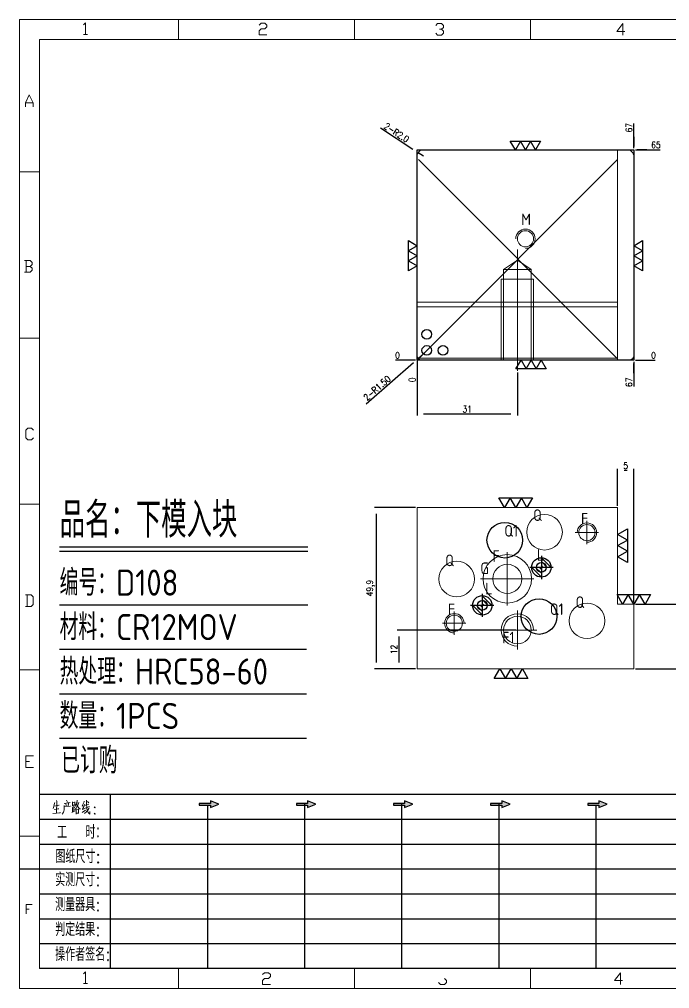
# Model space of a CAD drawing. Header units: millimetres. Extents: x 88508 to 142116, y -5268 to 20283.
# Drawn here: x 97003.9 to 97204.9, y -5268 to -4968.5 of the extents above; entities that cross this region are included whole.
import ezdxf
from ezdxf.enums import TextEntityAlignment as Align

# ---------------------------------------------------------------- set-up
doc = ezdxf.new("R2010")
doc.units = ezdxf.units.MM
for name, pattern in [('$TD_AUDIT_GENERATED_(575F8F)', [0]), ('CENTER', [0]), ('DASHED', [0]), ('HIDDEN', [0])]:
    doc.linetypes.add(name, pattern=pattern)
for name, color, linetype in [('DIE_P', 2, 'Continuous'), ('DIE_P_O', 1, '$TD_AUDIT_GENERATED_(575F8F)'), ('DIM', 4, 'Continuous'), ('PRESS', 3, 'Continuous'), ('TEXT', 4, 'Continuous')]:
    doc.layers.add(name, color=color, linetype=linetype)
doc.styles.add('chinesef_fs', font='simplex.shx', dxfattribs={"bigfont": 'gbcbig.shx'})
doc.styles.add('gbenor', font='gbenor.shx', dxfattribs={"bigfont": 'gbcbig.shx'})
doc.styles.add('GBENOR_', font='gbenor.shx', dxfattribs={"bigfont": 'gbcbig'})
doc.styles.get("Standard").update_dxf_attribs({"font": 'txt.shx', "width": 0.85, "bigfont": 'ctxt.shx'})
doc.styles.add('TXT', font='txt.shx', dxfattribs={"width": 0.8, "bigfont": 'ctxt.shx'})
doc.dimstyles.new('T-2-WX', dxfattribs={"dimtxt": 2, "dimasz": 2, "dimexe": 0.5, "dimexo": 0.5, "dimgap": 0.5, "dimtad": 1, "dimtxsty": 'Standard', "dimblk": 'OPEN30', "dimcen": 0, "dimazin": 3, "dimtfac": 1, "dimtmove": 0, "dimatfit": 3, "dimldrblk": 'OPEN30', "dimlwd": -1, "dimlwe": -1})

# ---------------------------------------------------------------- blocks, each defined once
blk = doc.blocks.new('*D8231')
at = {"layer": 'Defpoints', "color": 0}
for p in [(97126.82, -5073.84), (97193.82, -5073.84), (97198.82, -5073.84)]:
    blk.add_point(p, dxfattribs=at)
at = {"layer": 'DIM', "color": 0}
blk.add_line((97194.32, -5073.84), (97200.46, -5073.84), dxfattribs=at)
at = {"layer": 'DIM', "color": 0, "insert": (97199.89, -5072.34), "char_height": 2, "attachment_point": 5}
blk.add_mtext('0', dxfattribs=at)
blk = doc.blocks.new('_Open30')
blk = doc.blocks.new('*D8232')
at = {"layer": 'Defpoints', "color": 0}
for p in [(97193.82, -5008.84), (97198.82, -5008.84), (97126.82, -5073.84)]:
    blk.add_point(p, dxfattribs=at)
at = {"layer": 'DIM', "color": 0}
for p, q in [((97194.32, -5008.84), (97197.82, -5008.84)), ((97197.82, -5008.84), (97194.82, -5008.84)), ((97194.82, -5008.84), (97202, -5008.84))]:
    blk.add_line(p, q, dxfattribs=at)
at = {"layer": 'DIM', "color": 0, "insert": (97200.66, -5007.34), "char_height": 2, "attachment_point": 5}
blk.add_mtext('65', dxfattribs=at)
blk = doc.blocks.new('*D8233')
at = {"layer": 'Defpoints', "color": 0}
for p in [(97121.82, -5073.84), (97126.82, -5073.84), (97126.82, -5073.84)]:
    blk.add_point(p, dxfattribs=at)
at = {"layer": 'DIM', "color": 0}
blk.add_line((97126.32, -5073.84), (97120.19, -5073.84), dxfattribs=at)
at = {"layer": 'DIM', "color": 0, "insert": (97120.76, -5072.34), "char_height": 2, "attachment_point": 5}
blk.add_mtext('0', dxfattribs=at)
blk = doc.blocks.new('*D8234')
at = {"layer": 'Defpoints', "color": 0}
for p in [(97126.82, -5073.84), (97193.82, -5073.84), (97193.82, -5078.84)]:
    blk.add_point(p, dxfattribs=at)
at = {"layer": 'DIM', "color": 0}
for p, q in [((97193.82, -5074.34), (97193.82, -5077.84)), ((97193.82, -5077.84), (97193.82, -5074.84)), ((97193.82, -5074.84), (97193.82, -5082.01))]:
    blk.add_line(p, q, dxfattribs=at)
at = {"layer": 'DIM', "color": 0, "insert": (97192.32, -5080.68), "char_height": 2, "attachment_point": 5, "rotation": 90}
blk.add_mtext('67', dxfattribs=at)
blk = doc.blocks.new('*D8235')
at = {"layer": 'Defpoints', "color": 0}
for p in [(97126.82, -5073.84), (97126.82, -5073.84), (97126.82, -5078.84)]:
    blk.add_point(p, dxfattribs=at)
at = {"layer": 'DIM', "color": 0}
blk.add_line((97126.82, -5074.34), (97126.82, -5080.48), dxfattribs=at)
at = {"layer": 'DIM', "color": 0, "insert": (97125.32, -5079.91), "char_height": 2, "attachment_point": 5, "rotation": 90}
blk.add_mtext('0', dxfattribs=at)
blk = doc.blocks.new('*D8236')
at = {"layer": 'Defpoints', "color": 0}
for p in [(97193.82, -5003.84), (97193.82, -5008.84), (97126.82, -5073.84)]:
    blk.add_point(p, dxfattribs=at)
at = {"layer": 'DIM', "color": 0}
for p, q in [((97193.82, -5007.84), (97193.82, -5000.67)), ((97193.82, -5008.34), (97193.82, -5004.84)), ((97193.82, -5004.84), (97193.82, -5007.84))]:
    blk.add_line(p, q, dxfattribs=at)
at = {"layer": 'DIM', "color": 0, "insert": (97192.32, -5002.01), "char_height": 2, "attachment_point": 5, "rotation": 90}
blk.add_mtext('67', dxfattribs=at)
blk = doc.blocks.new('*D8237')
at = {"layer": 'Defpoints', "color": 0}
for p in [(97126.82, -5119.34), (97114.17, -5169.24), (97126.82, -5169.24)]:
    blk.add_point(p, dxfattribs=at)
at = {"layer": 'DIM', "color": 0}
for p, q in [((97126.32, -5119.34), (97113.67, -5119.34)), ((97114.17, -5121.34), (97114.17, -5167.24)), ((97126.32, -5169.24), (97113.67, -5169.24))]:
    blk.add_line(p, q, dxfattribs=at)
at = {"layer": 'DIM', "color": 0, "insert": (97112.48, -5144.29), "char_height": 2, "attachment_point": 5, "rotation": 90}
blk.add_mtext('49,9', dxfattribs=at)
blk = doc.blocks.new('*D8238')
at = {"layer": 'Defpoints', "color": 0}
for p in [(97193.82, -5149.24), (97193.82, -5169.24), (97210.71, -5169.24)]:
    blk.add_point(p, dxfattribs=at)
at = {"layer": 'DIM', "color": 0}
for p, q in [((97194.32, -5149.24), (97211.21, -5149.24)), ((97210.71, -5151.24), (97210.71, -5167.24)), ((97194.32, -5169.24), (97211.21, -5169.24))]:
    blk.add_line(p, q, dxfattribs=at)
at = {"layer": 'DIM', "color": 0, "insert": (97209.21, -5159.24), "char_height": 2, "attachment_point": 5, "rotation": 90}
blk.add_mtext('20', dxfattribs=at)
blk = doc.blocks.new('*D8239')
at = {"layer": 'Defpoints', "color": 0}
for p in [(97188.82, -5107.95), (97188.82, -5119.34), (97193.82, -5149.24)]:
    blk.add_point(p, dxfattribs=at)
at = {"layer": 'DIM', "color": 0}
for p, q in [((97188.82, -5118.84), (97188.82, -5107.45)), ((97191.82, -5107.95), (97190.82, -5107.95)), ((97193.82, -5148.74), (97193.82, -5107.45))]:
    blk.add_line(p, q, dxfattribs=at)
at = {"layer": 'DIM', "color": 0, "insert": (97191.32, -5106.45), "char_height": 2, "attachment_point": 5}
blk.add_mtext('5', dxfattribs=at)
blk = doc.blocks.new('*D8240')
at = {"layer": 'Defpoints', "color": 0}
for p in [(97157.82, -5157.24), (97121.17, -5169.24), (97126.82, -5169.24)]:
    blk.add_point(p, dxfattribs=at)
at = {"layer": 'DIM', "color": 0}
for p, q in [((97157.32, -5157.24), (97120.67, -5157.24)), ((97121.17, -5159.24), (97121.17, -5167.24)), ((97126.32, -5169.24), (97120.67, -5169.24))]:
    blk.add_line(p, q, dxfattribs=at)
at = {"layer": 'DIM', "color": 0, "insert": (97119.67, -5163.24), "char_height": 2, "attachment_point": 5, "rotation": 90}
blk.add_mtext('12', dxfattribs=at)
blk = doc.blocks.new('*D8241')
at = {"layer": 'Defpoints', "color": 0}
for p in [(97126.82, -5072.34), (97157.82, -5077.18), (97157.82, -5090.48)]:
    blk.add_point(p, dxfattribs=at)
at = {"layer": 'DIM', "color": 0}
for p, q in [((97126.82, -5072.84), (97126.82, -5090.98)), ((97157.82, -5077.68), (97157.82, -5090.98)), ((97128.82, -5090.48), (97155.82, -5090.48))]:
    blk.add_line(p, q, dxfattribs=at)
at = {"layer": 'DIM', "color": 0, "insert": (97142.32, -5088.98), "char_height": 2, "attachment_point": 5}
blk.add_mtext('31', dxfattribs=at)
blk = doc.blocks.new('U40')
for points in [[(351.8, 337.7), (351.8, 333.2), (367, 339.3), (351.8, 345.3), (351.8, 340.8), (331.2, 340.8), (331.2, 337.7)], [(545.7, 339.3), (530.6, 345.3), (530.6, 340.8), (509.9, 340.8), (509.9, 337.7), (530.6, 337.7), (530.6, 333.2)], [(724.5, 339.3), (709.3, 345.3), (709.3, 340.8), (688.7, 340.8), (688.7, 337.7), (709.3, 337.7), (709.3, 333.2)], [(903.3, 339.3), (888.1, 345.3), (888.1, 340.8), (867.5, 340.8), (867.5, 337.7), (888.1, 337.7), (888.1, 333.2)], [(1082.1, 339.3), (1066.9, 345.3), (1066.9, 340.8), (1046.3, 340.8), (1046.3, 337.7), (1066.9, 337.7), (1066.9, 333.2)]]:
    blk.add_hatch(color=3).paths.add_polyline_path(points)
at = {"color": 254, "lineweight": 18}
for p, q in [((0, 1783.5), (0, 0)), ((0, 1783.5), (2530.2, 1783.5)), ((941.1, 1783.5), (941.1, 1746.5)), ((37, 37), (37, 1746.5)), ((37, 1746.5), (2493.2, 1746.5)), ((0, 1502.7), (37, 1502.7)), ((0, 1197.2), (37, 1197.2)), ((0, 891.7), (37, 891.7)), ((0, 586.3), (37, 586.3)), ((0, 280.8), (37, 280.8)), ((37, 37), (2493.2, 37)), ((941.1, 0), (941.1, 37)), ((0, 0), (2530.2, 0))]:
    blk.add_line(p, q, dxfattribs=at)
at = {"color": 254, "linetype": 'Continuous', "lineweight": 18}
for p, q in [((293.1, 1783.5), (293.1, 1746.5)), ((617.1, 1783.5), (617.1, 1746.5)), ((293.1, 0), (293.1, 37)), ((617.1, 0), (617.1, 37))]:
    blk.add_line(p, q, dxfattribs=at)
for p, q in [((38, 357.6), (1598.2, 357.6)), ((38, 311.8), (1598.2, 311.8)), ((37.1, 266), (1598.2, 266)), ((0.1, 220.2), (1598.2, 220.2)), ((37.1, 174.4), (1598.2, 174.4)), ((37.1, 128.6), (1598.2, 128.6)), ((37.1, 82.8), (1598.2, 82.8))]:
    blk.add_line(p, q)
at = {"color": 254}
for p, q in [((167.8, 37), (167.8, 357.6)), ((525.5, 37), (525.5, 340.8)), ((704.3, 37), (704.3, 340.8)), ((883.1, 37), (883.1, 340.8)), ((346.7, 37), (346.7, 337.9)), ((1061.9, 37), (1061.9, 337.7)), ((1598.2, 37), (38, 37))]:
    blk.add_line(p, q, dxfattribs=at)
at = {"color": 92, "lineweight": 18}
for points in [[(118.3, 1773.7), (121.9, 1777.3), (121.9, 1755.8)], [(441.4, 1773.1), (445, 1776.7), (452.2, 1776.7), (455.8, 1773.1), (455.8, 1769.5), (452.2, 1765.9), (445, 1765.9), (441.4, 1762.3), (441.4, 1755.1), (455.8, 1755.1)], [(766.4, 1772.4), (770, 1776), (777.2, 1776), (780.8, 1772.4), (780.8, 1768.8), (777.2, 1765.2), (773.6, 1765.2)], [(1114.4, 1761.4), (1100, 1761.4), (1110.8, 1775.8), (1110.8, 1754.2)], [(118.3, 1755.8), (125.5, 1755.8)], [(777.2, 1765.2), (780.8, 1761.6), (780.8, 1758), (777.2, 1754.4), (770, 1754.4), (766.4, 1758)], [(11.1, 1622.8), (11.1, 1630), (18.3, 1644.4), (25.5, 1630), (25.5, 1622.8)], [(11.1, 1630), (25.5, 1630)], [(20, 1329), (23.6, 1332.6), (23.6, 1336.2), (20, 1339.8), (9.2, 1339.8)], [(12.8, 1339.8), (12.8, 1318.2)], [(9.2, 1318.2), (20, 1318.2), (23.6, 1321.8), (23.6, 1325.4), (20, 1329), (12.8, 1329)], [(26.1, 1013.2), (22.5, 1009.6), (15.3, 1009.6), (11.7, 1013.2), (11.7, 1027.6), (15.3, 1031.2), (22.5, 1031.2), (26.1, 1027.6)], [(11, 703.2), (21.8, 703.2), (25.4, 706.8), (25.4, 721.2), (21.8, 724.8), (11, 724.8)], [(14.6, 724.8), (14.6, 703.2)], [(26.1, 407), (11.7, 407), (11.7, 428.6), (26.1, 428.6)], [(11.7, 417.8), (18.9, 417.8)], [(12.3, 137.7), (12.3, 155), (23.8, 155)], [(12.3, 146.4), (18.1, 146.4)], [(118.3, 27.4), (121.9, 31), (121.9, 9.4)], [(447.9, 25.7), (451.5, 29.3), (458.7, 29.3), (462.3, 25.7), (462.3, 22.1), (458.7, 18.5), (451.5, 18.5), (447.9, 14.9), (447.9, 7.7), (462.3, 7.7)], [(782.7, 18.5), (786.3, 14.9), (786.3, 11.3), (782.7, 7.7), (775.5, 7.7), (771.9, 11.3)], [(1110.3, 14.9), (1095.9, 14.9), (1106.7, 29.3), (1106.7, 7.7)], [(118.3, 9.4), (125.5, 9.4)]]:
    blk.add_lwpolyline(points, dxfattribs=at)
at = {"color": 92, "lineweight": 0}
for points in [[(65, 342.2), (64.8, 341), (64.1, 337.9), (63.6, 335.7), (62.8, 333.5), (62.1, 331.4)], [(68.4, 345.9), (68.7, 344.4), (68.1, 322.9)], [(82.6, 340.8), (93.7, 342.2), (93.3, 342.4), (92.4, 342)], [(86.1, 336.1), (86, 337.5), (85.3, 339.8)], [(86.7, 346.7), (87.9, 344.6), (88.3, 343)], [(90.3, 341), (90.4, 339.6), (89.1, 335.3)], [(97.8, 344), (98.1, 342.6), (98.1, 340.8), (98.1, 337.9), (98.1, 336.3), (98.2, 337.7), (102.1, 338.3), (101.8, 338.3), (102.1, 343.6), (102.1, 343.2), (102.1, 342.8), (98.2, 342.2)], [(105.5, 341.2), (105.9, 341), (109.6, 341.8), (109.3, 342.6), (108.5, 339.6), (107.6, 337.3), (106.9, 335.9), (105.9, 334.3), (104.3, 332), (103.1, 330.4), (101.9, 329.4)], [(106.6, 346.5), (106.5, 345.2), (105.1, 341.2), (104.2, 338.9), (103.1, 336.3), (102.6, 335.5)], [(104.9, 339.1), (105.3, 338.7), (107, 335.7), (108.6, 333.3), (109.9, 331.2), (110.3, 330.8), (112.6, 330.8), (110.2, 331.2), (109, 332.6)], [(119.3, 344.8), (119.1, 343.8), (116.8, 338.5), (115.4, 335.5), (119.3, 336.3)], [(120.3, 339.4), (118.1, 333.5), (116.4, 330), (116.1, 329.8), (120.5, 331.4)], [(121.7, 336.7), (127.7, 339.6)], [(123.4, 346.5), (123.5, 345.4), (123.5, 340.8), (123.8, 337.3), (124, 335.3), (124.2, 333.1), (124.5, 331), (124.8, 329), (125.2, 327.4), (125.9, 325.7), (126.9, 323.9), (127.9, 322.7), (128.9, 321.7), (129.6, 321.3), (129.9, 326.1), (129.4, 321.5)], [(127.7, 341.6), (127.2, 342.4), (125.7, 344.2)], [(61.4, 322.3), (68.2, 322.9), (75.3, 323.7), (74.9, 323.9), (73.8, 323.5)], [(63.8, 335.9), (73.4, 337.5), (73.1, 337.7), (72.5, 337.3)], [(64.5, 329.6), (64.8, 329.6), (65.1, 329.6), (72.5, 331), (71.9, 331), (70.9, 330.8)], [(82.6, 335.1), (82.6, 331.8), (82.3, 329), (81.9, 326.8), (81.2, 324.9), (80.3, 323.1), (79.6, 321.9), (78.8, 320.9)], [(93.3, 335.5), (94.1, 335.7), (94.3, 335.5), (82.6, 334.3), (82.6, 335.1), (82.2, 336.9)], [(96.5, 323.9), (102.8, 327.2)], [(97.2, 334.3), (97.5, 333.5), (97.7, 324.7)], [(100.2, 337.9), (100.1, 325.9)], [(100.2, 332.6), (102.4, 333.1)], [(104.2, 330), (104.5, 329), (104.5, 321.1), (104.3, 322.1), (104.5, 322.7), (109.2, 323.1), (108.6, 323.1), (109, 329.2), (109, 330), (109.3, 329.4), (108.6, 329.4), (104.6, 328.8)], [(115.3, 324.3), (121.5, 328.2)], [(128.2, 332.4), (128.1, 331.6), (126.9, 329.6), (125.8, 328), (124.5, 326.3), (123, 324.7), (121.4, 323.3), (120.1, 322.3)], [(121.4, 332.2), (128.8, 335.1)]]:
    blk.add_lwpolyline(points, dxfattribs=at)
for points in [[(367, 339.3), (351.8, 345.3), (351.8, 340.8), (331.2, 340.8), (331.2, 337.7), (351.8, 337.7), (351.8, 333.2), (367, 339.3)], [(545.7, 339.3), (530.6, 345.3), (530.6, 340.8), (509.9, 340.8), (509.9, 337.7), (530.6, 337.7), (530.6, 333.2), (545.7, 339.3)], [(724.5, 339.3), (709.3, 345.3), (709.3, 340.8), (688.7, 340.8), (688.7, 337.7), (709.3, 337.7), (709.3, 333.2), (724.5, 339.3)], [(903.3, 339.3), (888.1, 345.3), (888.1, 340.8), (867.5, 340.8), (867.5, 337.7), (888.1, 337.7), (888.1, 333.2), (903.3, 339.3)], [(1082.1, 339.3), (1066.9, 345.3), (1066.9, 340.8), (1046.3, 340.8), (1046.3, 337.7), (1066.9, 337.7), (1066.9, 333.2), (1082.1, 339.3)]]:
    blk.add_lwpolyline(points)
for points in [[(138.7, 332.4), (139.4, 333.5), (138.7, 334.5), (138, 333.5)], [(138.7, 320.9), (139.4, 321.9), (138.7, 322.9), (138, 321.9)]]:
    blk.add_lwpolyline(points, close=True, dxfattribs=at)
at = {"color": 3, "style": 'chinesef_fs'}
for s, p in [('工  时：', (69.5, 275.7)), ('图纸尺寸:', (66.2, 230.9)), ('实测尺寸:', (65.9, 188.4)), ('测量器具:', (65.9, 142.6)), ('判定结果:', (65.9, 96.8)), ('操作者签名:', (65.9, 51))]:
    blk.add_text(s, height=24.57, dxfattribs=at).set_placement(p)
at = {"lineweight": 18, "style": 'GBENOR_'}
blk.add_attdef('文档路径', (2126, 386.9), '', height=17.8, dxfattribs=at)
at = {"lineweight": 20, "style": 'TXT'}
for tag, height, p in [('18-**-**', 16.3, (1866.6, 256.2)), ('客户名称', 16.1, (1741.1, 134, 0)), ('料厚:', 16.1, (1741.3, 93.2, 0))]:
    blk.add_attdef(tag, text='', height=height, dxfattribs=at).set_placement(p, align=Align.MIDDLE)
for tag, p, height in [('88888', (1850.9, 207.5), 14.9), ('材质:', (1691.2, 168, 0), 16.1), ('核准', (1869.4, 127.5, 0), 16.1), ('设计', (1868.8, 88.3, 0), 16.1), ('绘图', (1868.2, 49.1, 0), 16.1)]:
    blk.add_attdef(tag, p, '', height=height, dxfattribs=at)
for tag, p, height, width in [('3', (2234.7, 206.9), 15.8, 0.7), ('4', (2234.7, 167.4), 15.8, 0.7), ('核准日期', (2041.1, 124.2, 0), 16.1, 0.68), ('设计日期', (2041.1, 84.5, 0), 16.1, 0.68), ('1', (2251.9, 85.9), 14.6, 0.7), ('绘图日期', (2040.9, 46.4, 0), 16.1, 0.68), ('2', (2235, 49.2), 14.6, 0.7)]:
    blk.add_attdef(tag, p, '', height=height, dxfattribs=dict(at, width=width))
blk = doc.blocks.new('*D8785')
at = {"layer": 'Defpoints', "color": 0}
for p in [(97127.15, -5009.75), (97128.82, -5010.84)]:
    blk.add_point(p, dxfattribs=at)
at = {"layer": 'DIM', "color": 0}
for p, q in [((97115.46, -5002.07), (97125.48, -5008.65)), ((97128.82, -5010.84), (97127.15, -5009.75))]:
    blk.add_line(p, q, dxfattribs=at)
at = {"layer": 'DIM', "color": 0, "insert": (97120.46, -5003.56), "char_height": 2, "attachment_point": 5, "rotation": 326.7327}
blk.add_mtext('2-R2.0', dxfattribs=at)
blk = doc.blocks.new('*D8786')
at = {"layer": 'Defpoints', "color": 0}
for p in [(97127.2, -5073.33), (97128.32, -5072.34)]:
    blk.add_point(p, dxfattribs=at)
at = {"layer": 'DIM', "color": 0}
for p, q in [((97128.32, -5072.34), (97127.2, -5073.33)), ((97125.69, -5074.65), (97111.07, -5087.42))]:
    blk.add_line(p, q, dxfattribs=at)
at = {"layer": 'DIM', "color": 0, "insert": (97114.45, -5082.47), "char_height": 2, "attachment_point": 5, "rotation": 41.143}
blk.add_mtext('2-R1.50', dxfattribs=at)
blk = doc.blocks.new('HENXIAO0')
at = {"color": 230}
for p, q in [((0, 0.6), (0, -0.6)), ((-0.6, 0), (0.6, 0)), ((-0.5, -0.003), (0, 0.497)), ((-0.3, 0), (0, 0.3)), ((-0.1, 0), (0, 0.1)), ((0.5, 0.003), (0, -0.497)), ((0.1, 0), (0, -0.1)), ((0.3, 0), (0, -0.3))]:
    blk.add_line(p, q, dxfattribs=at)
for start, end in [(90, 180), (270, 0)]:
    blk.add_arc((0, 0), 0.5, start, end, dxfattribs=at)

msp = doc.modelspace()

# ---------------------------------------------------------------- linework, layer by layer
at = {"layer": 'DIE_P', "lineweight": 15}
msp.add_line((97188.825, -5073.843), (97188.825, -5008.843), dxfattribs=at)
at = {"layer": 'DIE_P', "linetype": 'HIDDEN'}
for p, q in [((97127.264, -5073.404), (97188.825, -5011.843)), ((97188.825, -5073.404), (97127.264, -5011.843))]:
    msp.add_line(p, q, dxfattribs=at)
at = {"layer": 'DIE_P', "color": 4, "linetype": 'CENTER', "lineweight": 15}
for p, q in [((97157.825, -5077.176), (97157.825, -5039.643)), ((97154.712, -5149.672), (97154.712, -5133.172)), ((97162.962, -5141.422), (97146.462, -5141.422)), ((97157.825, -5163.24), (97157.825, -5151.24)), ((97163.825, -5157.24), (97151.825, -5157.24))]:
    msp.add_line(p, q, dxfattribs=at)
at = {"layer": 'DIE_P', "color": 4, "linetype": 'Continuous', "lineweight": 15}
msp.add_line((97153.575, -5045.843), (97157.825, -5042.976), dxfattribs=at)
at = {"layer": 'DIE_P', "color": 4, "linetype": 'DASHED', "lineweight": 15}
for p, q in [((97162.075, -5045.843), (97157.825, -5042.976)), ((97153.575, -5045.843), (97153.575, -5073.843)), ((97162.075, -5045.843), (97153.575, -5045.843)), ((97162.075, -5073.843), (97162.075, -5045.843)), ((97152.825, -5073.843), (97152.825, -5048.843)), ((97162.825, -5048.843), (97152.825, -5048.843)), ((97162.825, -5073.843), (97162.825, -5048.843))]:
    msp.add_line(p, q, dxfattribs=at)
at = {"layer": 'DIE_P', "linetype": 'Continuous', "lineweight": 15}
for p, q in [((97126.825, -5055.943, 0), (97188.825, -5055.943, 0)), ((97126.825, -5057.358, 0), (97188.825, -5057.358, 0)), ((97127.136, -5073.257, 0), (97188.825, -5073.257, 0))]:
    msp.add_line(p, q, dxfattribs=at)
at = {"layer": 'DIE_P', "color": 4, "linetype": 'HIDDEN', "lineweight": 15}
for p, q in [((97179.325, -5130.74), (97179.325, -5123.54)), ((97175.725, -5127.14), (97182.925, -5127.14)), ((97138.325, -5158.74), (97138.325, -5151.54)), ((97141.925, -5155.14), (97134.725, -5155.14))]:
    msp.add_line(p, q, dxfattribs=at)
at = {"layer": 'DIE_P', "linetype": 'Continuous', "lineweight": 15}
msp.add_lwpolyline([(97126.825, -5072.343), (97126.825, -5010.843, -0.4142136), (97128.825, -5008.843), (97191.825, -5008.843, -0.4142136), (97193.825, -5010.843), (97193.825, -5072.343, -0.4142136), (97192.325, -5073.843), (97128.325, -5073.843, -0.4142136)], format="xyb", close=True, dxfattribs=at)
at = {"layer": 'DIE_P', "color": 2, "linetype": 'Continuous', "lineweight": 15}
msp.add_lwpolyline([(97193.825, -5149.24), (97193.825, -5169.24), (97126.825, -5169.24), (97126.825, -5119.34), (97188.825, -5119.34), (97188.825, -5149.24)], close=True, dxfattribs=at)
at = {"layer": 'DIE_P', "linetype": 'Continuous', "lineweight": 15}
for centre, radius in [((97160.325, -5036.343), 2.5), ((97157.825, -5157.24), 4.25)]:
    msp.add_circle(centre, radius, dxfattribs=at)
at = {"layer": 'DIE_P', "color": 2, "linetype": 'HIDDEN'}
for centre in [(97153.932, -5129.484), (97164.512, -5153.072)]:
    msp.add_circle(centre, 5.5, dxfattribs=at)
at = {"layer": 'DIE_P', "color": 52, "linetype": 'DASHED', "lineweight": 15}
for centre in [(97166.229, -5127.01), (97139.064, -5141.49), (97179.366, -5154.395)]:
    msp.add_circle(centre, 5.5, dxfattribs=at)
at = {"layer": 'DIE_P', "color": 4, "linetype": 'HIDDEN', "lineweight": 15}
for centre in [(97179.325, -5127.14), (97138.325, -5155.14)]:
    msp.add_circle(centre, 2.5, dxfattribs=at)
at = {"layer": 'DIE_P', "color": 2, "linetype": 'Continuous', "lineweight": 15}
for radius in [7.5, 4.5]:
    msp.add_circle((97154.712, -5141.422), radius, dxfattribs=at)
at = {"layer": 'DIE_P', "color": 1}
for centre in [(97165.245, -5137.891), (97146.98, -5149.612)]:
    msp.add_circle(centre, 3, dxfattribs=at)
at = {"layer": 'DIE_P', "linetype": 'Continuous', "lineweight": 15}
for centre, radius, start, end in [((97160.325, -5036.343), 3, 270, 180), ((97157.825, -5157.24), 5, 0, 270)]:
    msp.add_arc(centre, radius, start, end, dxfattribs=at)
at = {"layer": 'DIE_P', "color": 4, "linetype": 'HIDDEN', "lineweight": 15}
for centre, start, end in [((97179.325, -5127.14), 270, 180), ((97138.325, -5155.14), 0, 270)]:
    msp.add_arc(centre, 3, start, end, dxfattribs=at)
at = {"layer": 'DIE_P_O', "color": 3}
for centre in [(97165.245, -5137.891), (97146.98, -5149.612)]:
    msp.add_circle(centre, 1.5, dxfattribs=at)
at = {"layer": 'DIM', "color": 4, "linetype": 'Continuous', "lineweight": 25}
for p, q in [((97016.307, -5131.497), (97092.994, -5131.497)), ((97016.307, -5132.91), (97092.994, -5132.91)), ((97016.307, -5149.466), (97092.994, -5149.466)), ((97016.307, -5163.196), (97092.661, -5163.196)), ((97016.307, -5176.925), (97092.661, -5176.925)), ((97016.307, -5190.655), (97092.661, -5190.655))]:
    msp.add_line(p, q, dxfattribs=at)
at = {"layer": 'PRESS', "color": 4}
for points in [[(97165.002, -5006.143), (97163.443, -5008.843), (97161.884, -5006.143), (97160.325, -5008.843), (97158.766, -5006.143), (97157.207, -5008.843), (97155.648, -5006.143), (97165.002, -5006.143)], [(97124.125, -5036.916), (97126.825, -5038.475), (97124.125, -5040.034), (97126.825, -5041.593), (97124.125, -5043.152), (97126.825, -5044.711), (97124.125, -5046.269), (97124.125, -5036.916)], [(97196.525, -5046.269), (97193.825, -5044.711), (97196.525, -5043.152), (97193.825, -5041.593), (97196.525, -5040.034), (97193.825, -5038.475), (97196.525, -5036.916), (97196.525, -5046.269)], [(97157.398, -5076.543), (97158.957, -5073.843), (97160.516, -5076.543), (97162.075, -5073.843), (97163.634, -5076.543), (97165.193, -5073.843), (97166.752, -5076.543), (97157.398, -5076.543)]]:
    msp.add_lwpolyline(points, close=True, dxfattribs=at)
at = {"layer": 'PRESS', "color": 8, "linetype": 'HIDDEN'}
msp.add_lwpolyline([(97126.825, -5073.843), (97126.825, -5008.843), (97193.825, -5008.843), (97193.825, -5073.843)], close=True, dxfattribs=at)
at = {"layer": 'TEXT', "color": 4}
for points in [[(97162.521, -5116.34), (97160.789, -5119.34), (97159.057, -5116.34), (97157.325, -5119.34), (97155.593, -5116.34), (97153.861, -5119.34), (97152.129, -5116.34), (97162.521, -5116.34)], [(97191.825, -5136.351), (97188.825, -5134.619), (97191.825, -5132.887), (97188.825, -5131.155), (97191.825, -5129.423), (97188.825, -5127.691), (97191.825, -5125.959), (97191.825, -5136.351)], [(97199.034, -5146.24), (97197.302, -5149.24), (97195.57, -5146.24), (97193.838, -5149.24), (97192.106, -5146.24), (97190.374, -5149.24), (97188.642, -5146.24), (97199.034, -5146.24)], [(97150.7, -5172.24), (97152.432, -5169.24), (97154.164, -5172.24), (97155.896, -5169.24), (97157.628, -5172.24), (97159.36, -5169.24), (97161.092, -5172.24), (97150.7, -5172.24)]]:
    msp.add_lwpolyline(points, close=True, dxfattribs=at)
for centre in [(97129.825, -5065.843), (97129.825, -5070.843), (97134.825, -5070.843)]:
    msp.add_circle(centre, 1.5, dxfattribs=at)

# ---------------------------------------------------------------- block references
at = {"ltscale": 3, "xscale": 0.1679273451567426, "yscale": 0.1679273451567426, "zscale": 0.1679273451567426}
msp.add_blockref('U40', (97003.866, -5268.044), dxfattribs=at)
at = {"layer": 'DIE_P', "color": 1, "xscale": -6, "yscale": 6, "zscale": 6}
for p in [(97165.245, -5137.891), (97146.98, -5149.612)]:
    msp.add_blockref('HENXIAO0', p, dxfattribs=at)

# ---------------------------------------------------------------- texts
at = {"layer": 'DIM', "color": 3, "linetype": 'Continuous', "lineweight": 25, "style": 'gbenor'}
for s, height, p in [('品名：下模入块', 10.9028, (97016.307, -5128.67)), ('编号：D108', 8.0761, (97016.307, -5146.64)), ('材料：CR12MOV', 8.0761, (97016.307, -5160.369)), ('热处理：HRC58-60', 8.07613, (97016.307, -5174.099)), ('数量：1PCS', 8.0761, (97016.307, -5187.828)), ('已订购', 8.0761, (97016.799, -5201.558))]:
    msp.add_text(s, height=height, dxfattribs=at).set_placement(p)
at = {"layer": 'TEXT', "color": 4, "style": 'gbenor'}
for s, p in [('M', (97160.514, -5030.334)), ('Q', (97164.039, -5121.742)), ('F', (97178.62, -5122.856)), ('Q1', (97155.902, -5126.585)), ('F', (97151.25, -5134.382)), ('L', (97164.964, -5134.032)), ('Q', (97136.874, -5135.722)), ('G', (97147.698, -5138.17)), ('L', (97148.995, -5144.428)), ('Q', (97177.177, -5148.627)), ('F', (97137.461, -5150.876)), ('Q1', (97170.006, -5150.812)), ('F1', (97155.045, -5159.577))]:
    msp.add_text(s, height=3.6, dxfattribs=at).set_placement(p, align=Align.MIDDLE_CENTER)

# ---------------------------------------------------------------- dimensions: what is measured, and where the dimension line sits
at = {"layer": 'DIM', "color": 4}
dim = msp.add_radius_dim(center=(97128.825, -5010.843), mpoint=(97127.153, -5009.746), text='2-R2.0', dimstyle='T-2-WX', dxfattribs=at)
dim.commit()
dim.dimension.update_dxf_attribs({"geometry": '*D8785', "text_midpoint": (97120.456, -5003.559)})
for feature_location, offset, dtype, origin, picture, middle in [((97193.825, -5008.843), (0, 5), 1, (97126.825, -5073.843), '*D8236', (97192.325, -5002.007)), ((97193.825, -5008.843), (5, 0), 0, (97126.825, -5073.843), '*D8232', (97200.661, -5007.343)), ((97126.824954894, -5073.842877605), (-5, 0), 0, (97126.824954894, -5073.842877605), '*D8233', (97120.758288228, -5072.342877605)), ((97193.824996431, -5073.842877605), (5, 0), 0, (97126.824954894, -5073.842877605), '*D8231', (97199.891663098, -5072.342877605)), ((97126.824954894, -5073.842877605), (0, -5), 1, (97126.824954894, -5073.842877605), '*D8235', (97125.324954894, -5079.909544272)), ((97193.825, -5073.843), (0, -5), 1, (97126.825, -5073.843), '*D8234', (97192.325, -5080.679))]:
    dim = msp.add_ordinate_dim(feature_location=feature_location, offset=offset, dtype=dtype, origin=origin, dimstyle='T-2-WX', dxfattribs=at)
    dim.commit()
    dim.dimension.update_dxf_attribs({"geometry": picture, "text_midpoint": middle})
dim = msp.add_radius_dim(center=(97128.325, -5072.343), mpoint=(97127.195, -5073.33), text='2-R1.50', dimstyle='T-2-WX', dxfattribs=at)
dim.commit()
dim.dimension.update_dxf_attribs({"geometry": '*D8786', "text_midpoint": (97115.44, -5083.6), "dimtype": 164})
for base, p1, p2, picture, middle in [((97157.825, -5090.482), (97126.825, -5072.343), (97157.825, -5077.176), '*D8241', (97142.325, -5088.982)), ((97188.825, -5107.949), (97193.825, -5149.24), (97188.825, -5119.34), '*D8239', (97191.325, -5106.449))]:
    dim = msp.add_linear_dim(base=base, p1=p1, p2=p2, dimstyle='T-2-WX', dxfattribs=at)
    dim.commit()
    dim.dimension.update_dxf_attribs({"geometry": picture, "text_midpoint": middle})
for base, p1, p2, picture, middle in [((97114.173, -5169.24), (97126.825, -5119.34), (97126.825, -5169.24), '*D8237', (97112.483, -5144.29)), ((97210.707, -5169.24), (97193.825, -5149.24), (97193.825, -5169.24), '*D8238', (97209.207, -5159.24)), ((97121.17, -5169.24), (97157.825, -5157.24), (97126.825, -5169.24), '*D8240', (97119.67, -5163.24))]:
    dim = msp.add_linear_dim(base=base, p1=p1, p2=p2, angle=90, dimstyle='T-2-WX', dxfattribs=at)
    dim.commit()
    dim.dimension.update_dxf_attribs({"geometry": picture, "text_midpoint": middle})

doc.saveas('drawing.dxf')
